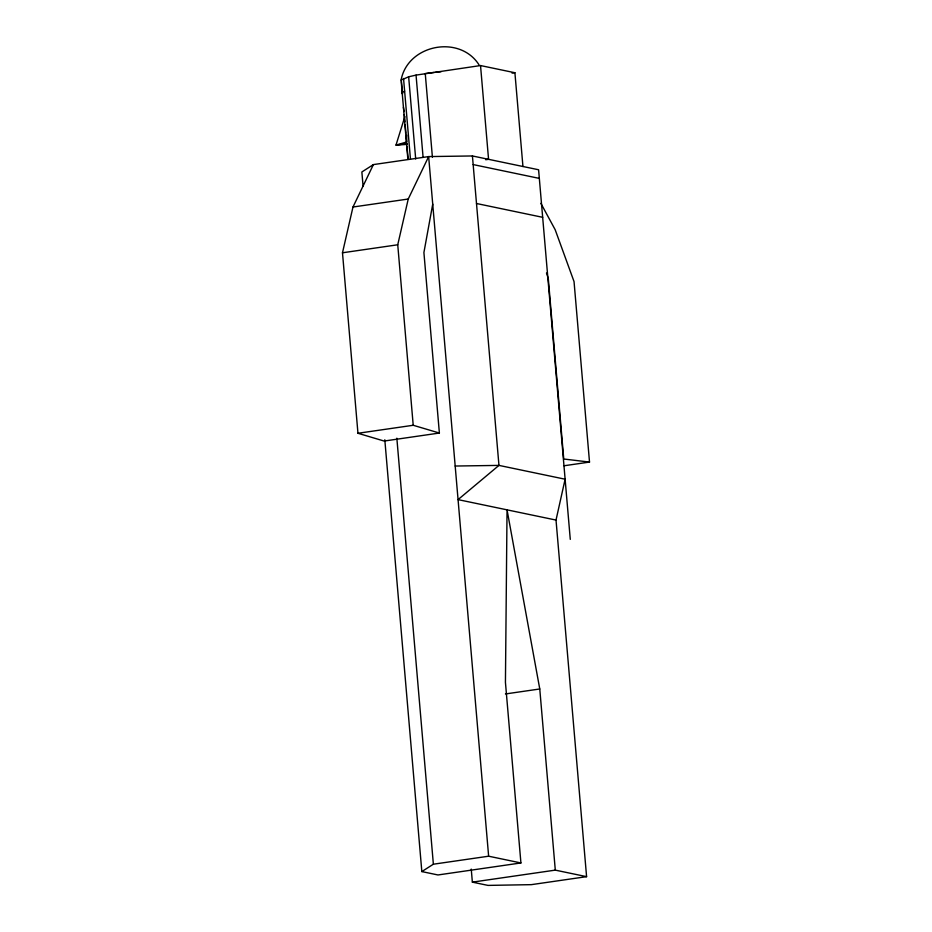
<?xml version="1.0" encoding="UTF-8"?>
<svg xmlns="http://www.w3.org/2000/svg" width="932" height="932" viewBox="0 0 932 932"><rect width="100%" height="100%" fill="white"/><g stroke="black" fill="none" stroke-linecap="round" stroke-linejoin="round"><path stroke-width="1.4" d="M404.849 116.605L395.995 145.112L406.643 141.99L406.713 135M432.728 204.143L423.909 252.549L439.38 433.042L384.124 441.046L357.958 433.275L342.487 252.782L352.983 207.02L373.394 164.591L428.65 156.588L472.419 155.959L538.591 169.764L570.279 539.372M471.243 869.09L472.361 882.138L488.007 885.4L531.333 884.654L586.589 876.663L556.02 520.068L565.118 479.211L498.958 465.394L455.177 466.035M439.38 433.042L413.214 425.272L397.743 244.778L408.239 199.029L428.65 156.588L488.636 856.205L520.918 862.95L505.435 682.364L507.043 509.839L539.768 688.981L555.297 870.127L586.589 876.663M407.89 159.395L401.098 80.094C407.599 44.585 459.686 34.251 479.048 64.891M401.098 80.094L408.647 76.785L416.045 75.108L480.528 65.555L514.907 72.743L522.945 166.502M404.628 91.08L402.17 92.687L402.542 94.097L401.459 81.515M373.394 164.591L361.861 171.966L363.096 186.377M384.811 439.776L421.835 871.583L433.368 864.209L488.636 856.205M512.076 73.15L514.907 72.743M407.051 143.505L395.995 145.112L407.168 144.39M485.735 159.733L488.566 159.325L480.528 65.555M352.983 207.02L408.239 199.029M342.487 252.782L397.743 244.778M357.958 433.275L413.214 425.272M564.011 465.767L589.513 462.074L574.042 281.592L555.169 229.703L540.886 203.362M505.447 693.956L539.768 688.981M520.918 862.95L437.982 874.962L421.835 871.583M472.361 882.138L555.297 870.127M589.513 462.074L563.755 459.01L548.284 278.517L546.478 272.983M473.165 164.58L539.337 178.396M476.497 203.502L542.669 217.319M556.02 520.068L458.055 499.622L498.958 465.394L472.419 155.959M403.428 107.296L404.045 111.595M432.413 157.228L425.248 73.558A41.684 5.51 -4.9 0 1 434.289 72.416M416.045 75.108L423.093 157.333M408.647 76.785L415.695 159.011M403.544 78.486L410.464 159.209M404.29 114.496L404.907 121.731M405.164 124.62L405.909 133.311M406.154 136.2L406.643 141.99M407.016 146.336L408.134 159.36M396.846 438.191L433.368 864.209M435.617 72.265A41.684 5.51 -4.9 0 1 441.022 71.741"/></g></svg>
